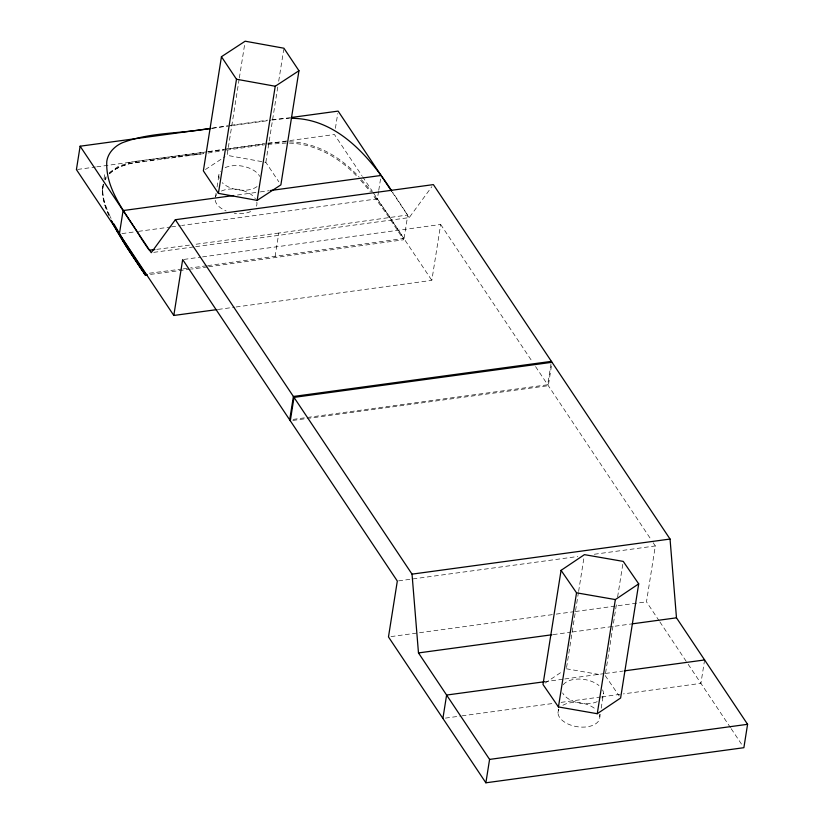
<?xml version="1.0" encoding="UTF-8"?>
<svg xmlns="http://www.w3.org/2000/svg" width="824" height="824" viewBox="0 0 824 824"><rect width="100%" height="100%" fill="white"/><g stroke="black" fill="none" stroke-linecap="round" stroke-linejoin="round"><path stroke-width="0.62" stroke-dasharray="4.12 3.09" d="M102.464 190.674L103.072 197.708L105.06 205.619M102.464 190.591L103.227 184.36M104.02 178.777L104.998 172.607M216.073 193.156L215.095 199.305A21.115 12.051 9 0 0 226.106 210.954M217.052 186.997L218.803 175.914M239.135 79.248L227.084 155.345L265.843 162.349L278.831 181.805M239.341 77.981L244.759 43.734M265.843 162.349L277.894 86.263M278.697 81.185L283.714 49.481M275.092 256.511L278.811 233.058L407.602 215.002L392.945 192.651M335.399 128.348L337.737 113.578M378.566 191.467L377.392 198.852L181.661 225.477M378.762 190.241L380.904 176.697M404.09 238.352L407.798 214.91M236.097 306.992L431.827 280.366L440.675 224.488L201.736 256.995M551.009 363.827L547.692 384.757L292.232 419.509M551.431 365.98L548.31 385.683L309.371 418.19M557.972 712.791L558.559 709.093M566.562 667.512L578.407 592.693M578.613 591.426L584.237 555.912M605.568 673.012L616.816 601.984M617.619 596.916L622.841 563.935M599.831 716.787L600.222 714.326M601.201 708.166L603.539 693.396M659.2 620.894L646.48 601.839L655.327 545.952L651.763 540.616M704.613 659.952L700.905 683.354L623.377 693.901M103.144 184.391C101.3 195.484 105.554 206.412 110.076 216.331M103.525 184.071C100.95 193.898 104.071 204.022 107.882 213.2M104.751 179.21L106.069 176.707M105.039 179.477L106.09 177.654M104.936 179.993L106.08 178.128M195.71 246.644L409.229 217.598L431.858 186.667M109.201 172.7L118.553 166.242L132.201 161.803L202.941 152.461A12.226 6.983 9 0 0 204.754 152.224L205.001 152.172M109.19 173.812C118.223 165.16 131.212 162.853 143.16 161.298M109.571 173.74L113.125 170.537L120.541 166.572L130.213 163.513L202.735 153.769A12.226 6.983 9 0 0 203.919 153.635L199.439 154.088M545.117 683.065L562.112 671.642M205.433 169.497L225.024 156.684M208.101 151.75L223.489 149.298M208.019 153.027L223.541 150.576M212.18 128.225L227.589 125.804M230.668 125.351L267.738 120.139M271.858 119.562L289.451 118.275M226.569 148.856L264.669 143.5M226.621 150.123L264.72 144.767M267.81 144.334L286.361 143.036M267.759 143.067L286.288 141.728M212.304 128.225L270.766 120.273M272.033 120.098L289.832 117.678M77.683 169.425L95.481 167.004M96.748 166.839L207.329 151.791M208.596 151.616L267.058 143.664M268.336 143.489L288.668 140.729M289.935 140.554L334.42 134.508L361.901 175.646M237.477 195L259.086 192.064M260.353 191.889L269.252 190.684M121.931 233.604L137.175 231.534M138.453 231.359L170.228 227.043M171.495 226.868L180.394 225.652M278.811 233.058L194.279 244.47M153.769 252.35L194.433 246.819M183.937 259.416L200.459 257.17M218.298 309.412L234.819 307.167M292.85 420.436L308.094 418.355M398.589 580.879L577.799 556.499M594.32 554.253L655.327 545.952M391.009 636.591L554.964 614.282M556.241 614.107L574.029 611.686M575.306 611.521L646.48 601.839M553.192 634.593L570.991 632.173M572.258 632.008L630.731 624.046M544.468 681.747L563.534 679.151M564.811 678.976L604.208 673.62M605.475 673.445L623.274 671.024M445.444 718.106L460.698 716.025M461.965 715.85L554.748 703.233M561.103 702.367L600.5 697.011M601.778 696.836L622.11 694.066M143.283 161.288L144.324 161.143M150.39 160.33L156.21 159.547M206.443 265.792L190.56 267.913M207.679 265.627L403.894 238.455L387.641 213.766L373.931 194.711M207.473 266.935L191.57 269.067M208.709 266.77L403.678 239.763L386.93 214.343L372.685 194.67M161.247 158.877L169.538 157.786M189.427 245.119L156.066 249.445M182.083 269.046L148.701 273.311M183.288 268.882L189.355 268.078M190.354 269.221L149.71 274.474M172.638 157.384L175.883 156.962M178.211 156.663L182.887 156.066M184.833 155.818L189.118 155.283M190.293 155.149L193.156 154.799M193.939 154.706L196.946 154.356M197.204 154.325L199.305 154.098M289.471 141.821C316.632 142.47 341.311 157.405 359.161 177.129M289.409 143.129C315.88 143.829 340.075 158.064 357.709 177.129M566.356 668.779L601.417 674.887M360.593 180.209L370.254 191.58M361.509 179.683L371.531 191.621M605.166 675.546L619.215 695.971M440.675 224.488L532.716 362.323M535.569 366.598L651.053 539.545M392.348 192.311L409.229 217.598M362.601 176.707L372.458 191.467M373.169 192.528L431.827 280.366M659.911 621.945L687.474 663.238M688.184 664.299L730.497 727.654M731.197 728.715L742.476 745.596M111.055 218.381L110.261 216.743M108.171 213.859L108.778 215.249M108.799 215.085L105.112 205.784M599.367 714.398A21.115 12.051 9 0 1 578.118 726.84A21.115 12.051 9 0 1 558.827 709.227M562.874 705.272A21.115 12.051 9 0 1 596.432 710.01M602.571 689.863A21.115 12.051 9 0 1 601.963 698.072M597.215 701.646A21.115 12.051 9 0 1 562.638 692.933M563.245 684.723A21.115 12.051 9 0 1 598.966 685.547M257.057 186.574A21.115 12.051 9 0 1 222.202 182.691M219.266 178.303A21.115 12.051 9 0 1 220.379 171.238M225.137 167.663A21.115 12.051 9 0 1 259.704 176.377M256.82 202.096A21.115 12.051 9 0 1 256.11 206.875M250.64 211.562A21.115 12.051 9 0 1 234.315 213.231M215.445 196.905A21.115 12.051 9 0 1 216.671 194.629M221.429 191.055A21.115 12.051 9 0 1 255.358 198.677"/><path stroke-width="1.24" d="M211.026 128.4L80.124 146.208L76.416 169.6L173.812 315.468L217.031 309.587M119.387 233.954L123.095 210.563L233.666 195.525M173.812 315.468L182.671 259.591L397.322 581.054L388.475 636.931L485.872 782.8L743.876 747.698L747.584 724.306L676.483 617.825L670.046 539.051L433.373 184.607L175.368 219.709L151.225 252.69L80.124 146.208M221.45 56.712L203.363 170.846L218.412 193.372L257.16 200.387L280.881 184.875L298.957 70.74L283.919 48.214L245.161 41.2L221.45 56.712L236.488 79.238L218.412 193.372M257.16 200.387L275.237 86.242L298.957 70.74M289.688 419.859L293.396 396.468L551.4 361.365M290.306 420.776L294.003 397.384L552.018 362.292M442.9 718.446L446.608 695.054L544.468 681.747M485.872 782.8L489.58 759.409L418.479 652.927L412.031 574.143L175.368 219.709M561.072 570.352L542.995 684.486L558.445 706.951L597.256 713.718L620.616 698.01L638.703 583.866L623.243 561.401L584.432 554.645L561.072 570.352L576.532 592.817L558.445 706.951M597.256 713.718L615.343 599.573L638.703 583.866M291.099 117.513L338.128 111.106L391.647 191.261M270.519 190.509L381.1 175.46M412.031 574.143L670.046 539.051M418.479 652.927L551.926 634.768M631.998 623.881L676.483 617.825M624.541 670.849L704.613 659.952M489.58 759.409L747.584 724.306M154.85 249.579L149.36 250.136L148.196 248.807M147.28 274.752L145.117 274.825L143.685 272.672M291.243 118.306C336.542 118.326 368.884 155.963 391.627 190.725M576.532 592.817L615.343 599.573M236.488 79.238L275.237 86.242M145.652 273.578L144.54 272.332M141.388 238.651L147.599 247.921M137.67 262.104L143.891 271.364M142.985 271.621L135.414 260.343M145.518 275.412L125.969 245.933L112.074 222.14M140.852 237.848C127.05 214.25 105.142 190.416 106.801 161.267C108.047 152.842 114.618 146.208 122.158 142.84C148.928 132.489 178.623 133.622 206.659 129.018A12.226 6.983 9 0 0 208.472 128.781L209.76 128.595A12.226 6.983 9 0 0 210.553 128.513M137.083 261.218L123.147 239.815L113.908 223.943M135.043 259.776L129.028 250.661M128.863 250.424L122.941 241.123M122.838 240.958L117.327 231.781M117.235 231.616L111.312 220.502M111.662 221.326L111.209 220.42"/></g></svg>
